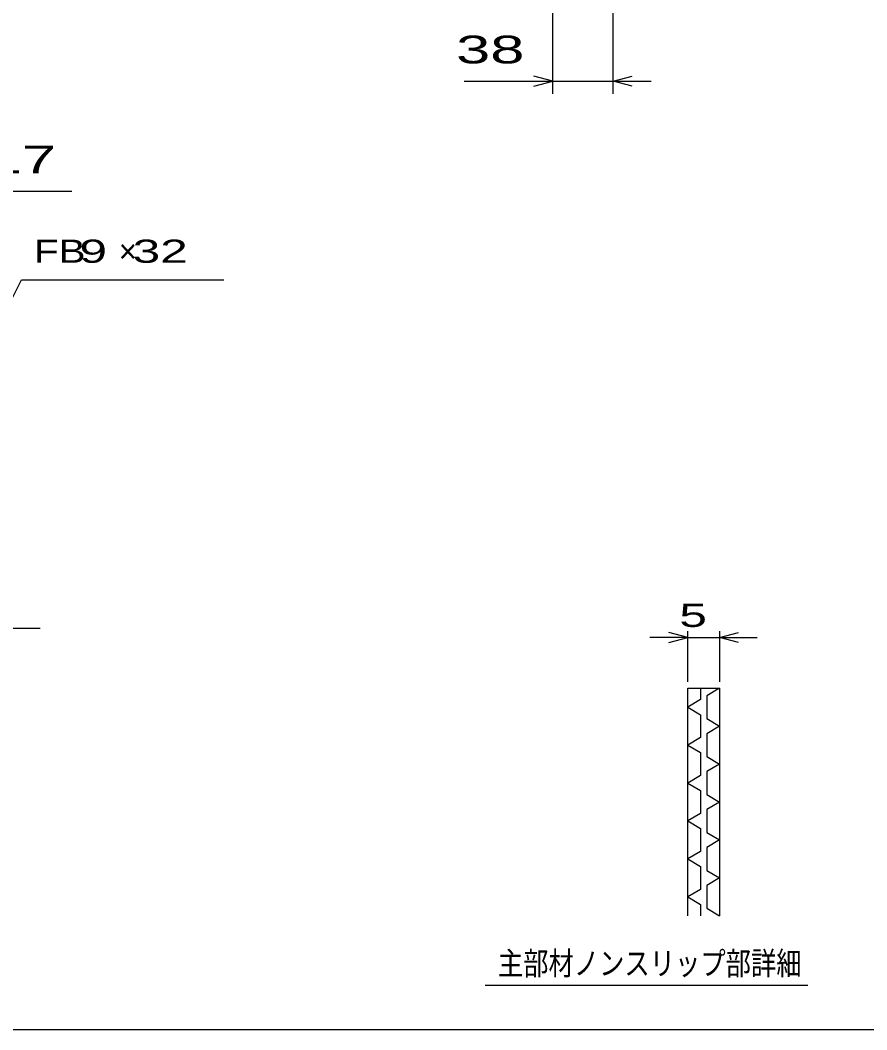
# Model space of a CAD drawing. Units: millimetres, scale not verified. Extents: x -1456 to 1389, y -1026 to 839.
# Drawn here: x -443 to 92, y -921 to -283 of the extents above; entities that cross this region are included whole.
import ezdxf
from ezdxf.enums import TextEntityAlignment as Align

# ---------------------------------------------------------------- set-up
doc = ezdxf.new("R2010")
doc.units = ezdxf.units.MM
doc.header["$LTSCALE"] = 8
for name, color, linetype, lineweight in [('0_2', 150, 'Continuous', 25), ('22', 4, 'Continuous', 25), ('32', 4, 'Continuous', 25)]:
    doc.layers.add(name, color=color, linetype=linetype, lineweight=lineweight)
doc.styles.add('ベクトル', font='')
doc.styles.get('ベクトル').set_extended_font_data('ベクトル')

msp = doc.modelspace()

# ---------------------------------------------------------------- linework, layer by layer
at = {"layer": '0_2'}
msp.add_line((1388.8, -921.2), (-1379.2, -921.2), dxfattribs=at)
at = {"layer": '22'}
for p, q in [((-106, -329.5), (-106, -145.5)), ((-68, -329.5), (-68, -273.5)), ((-106, -321.5), (-118, -318.3)), ((-68, -321.5), (-56, -318.3)), ((-162, -321.5), (-106, -321.5)), ((-118, -324.7), (-106, -321.5)), ((-106, -321.5), (-68, -321.5)), ((-56, -324.7), (-68, -321.5)), ((-68, -321.5), (-44, -321.5)), ((-466, -391), (-410, -391)), ((-466, -495), (-442, -447)), ((-442, -447), (-314, -447)), ((-466, -667.4), (-430, -667.4))]:
    msp.add_line(p, q, dxfattribs=at)
at = {"layer": '32'}
for p, q in [((-20.8, -673.2), (-32.8, -670)), ((-20.8, -701.2), (-20.8, -669.2)), ((-0.8, -669.2), (-0.8, -701.2)), ((-0.8, -673.2), (11.2, -670)), ((-20.8, -673.2), (-44.8, -673.2)), ((-32.8, -676.4), (-20.8, -673.2)), ((-20.8, -673.2), (-0.8, -673.2)), ((11.2, -676.4), (-0.8, -673.2)), ((-0.8, -673.2), (23.2, -673.2)), ((-20.8, -705.2), (-0.8, -705.2)), ((-20.8, -849.2), (-20.8, -705.2)), ((-12.8, -705.2), (-12.8, -712.4)), ((-0.8, -705.2), (-8.8, -710)), ((-0.8, -705.2), (-0.8, -849.2)), ((-12.8, -712.4), (-20.8, -717.2)), ((-8.8, -710), (-8.8, -724.4)), ((-20.8, -717.2), (-12.8, -722)), ((-12.8, -722), (-12.8, -736.4)), ((-8.8, -724.4), (-0.8, -729.2)), ((-0.8, -729.2), (-8.8, -734)), ((-12.8, -736.4), (-20.8, -741.2)), ((-8.8, -734), (-8.8, -748.4)), ((-20.8, -741.2), (-12.8, -746)), ((-12.8, -746), (-12.8, -760.4)), ((-8.8, -748.4), (-0.8, -753.2)), ((-0.8, -753.2), (-8.8, -758)), ((-8.8, -758), (-8.8, -772.4)), ((-12.8, -760.4), (-20.8, -765.2)), ((-20.8, -765.2), (-12.8, -770)), ((-12.8, -770), (-12.8, -784.4)), ((-8.8, -772.4), (-0.8, -777.2)), ((-0.8, -777.2), (-8.8, -782)), ((-12.8, -784.4), (-20.8, -789.2)), ((-8.8, -782), (-8.8, -796.4)), ((-20.8, -789.2), (-12.8, -794)), ((-12.8, -794), (-12.8, -808.4)), ((-8.8, -796.4), (-0.8, -801.2)), ((-0.8, -801.2), (-8.8, -806)), ((-12.8, -808.4), (-20.8, -813.2)), ((-8.8, -806), (-8.8, -820.4)), ((-20.8, -813.2), (-12.8, -818)), ((-12.8, -818), (-12.8, -832.4)), ((-8.8, -820.4), (-0.8, -825.2)), ((-0.8, -825.2), (-8.8, -830)), ((-12.8, -832.4), (-20.8, -837.2)), ((-8.8, -830), (-8.8, -844.4)), ((-20.8, -837.2), (-12.8, -842)), ((-12.8, -842), (-12.8, -849.2)), ((-8.8, -844.4), (-0.8, -849.2)), ((55.2, -893.2), (-148.8, -893.2))]:
    msp.add_line(p, q, dxfattribs=at)

# ---------------------------------------------------------------- texts
at = {"layer": '22', "color": 2, "style": 'ベクトル'}
for s, height, width, p in [(' 38 ', 17.6, 1.65, (-178, -301.5)), (' 17 ', 17.6, 1.65, (-474, -371)), ('FB', 14.66, 1.3, (-434, -429)), (' 9 ', 14.66, 1.6, (-414, -429)), (' 32 ', 14.66, 1.6, (-380.4, -429))]:
    msp.add_text(s, height=height, dxfattribs=dict(at, width=width)).set_placement(p, align=Align.MIDDLE_LEFT)
msp.add_text('×', height=14.66, dxfattribs=at).set_placement((-380.4, -429), align=Align.MIDDLE_LEFT)
at = {"layer": '32', "color": 2, "style": 'ベクトル'}
for s, width, p in [(' 5 ', 1.6, (-34.8, -659.2)), ('主部材ノンスリップ部詳細', 0.8, (-140.8, -879.2))]:
    msp.add_text(s, height=14.66, dxfattribs=dict(at, width=width)).set_placement(p, align=Align.MIDDLE_LEFT)

doc.saveas('drawing.dxf')
